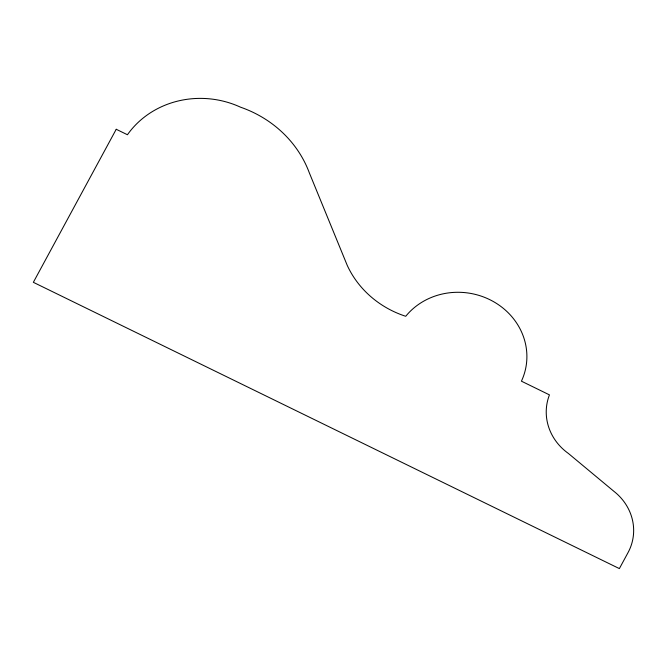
<?xml version="1.0" encoding="UTF-8"?>
<svg xmlns="http://www.w3.org/2000/svg" width="667" height="667" viewBox="0 0 667 667"><rect width="100%" height="100%" fill="white"/><g stroke="black" fill="none" stroke-linecap="round" stroke-linejoin="round"><path stroke-width="1" d="M116.233 129.273L33.35 282.316L619.368 568.601L627.939 552.785A53.635 49.767 10.2 0 0 613.823 491.254L568.359 453.427A54.669 50.725 10.2 0 1 549.45 394.872L521.427 381.182A67.35 62.49 10.2 0 0 493.23 301.476A67.35 62.49 10.2 0 0 405.728 316.291A95.99 89.061 10.2 0 1 347.24 265.383L309.28 172.728A111.606 103.552 10.2 0 0 240.562 107.195A89.712 83.233 10.2 0 0 127.439 134.742L116.233 129.273"/></g></svg>
